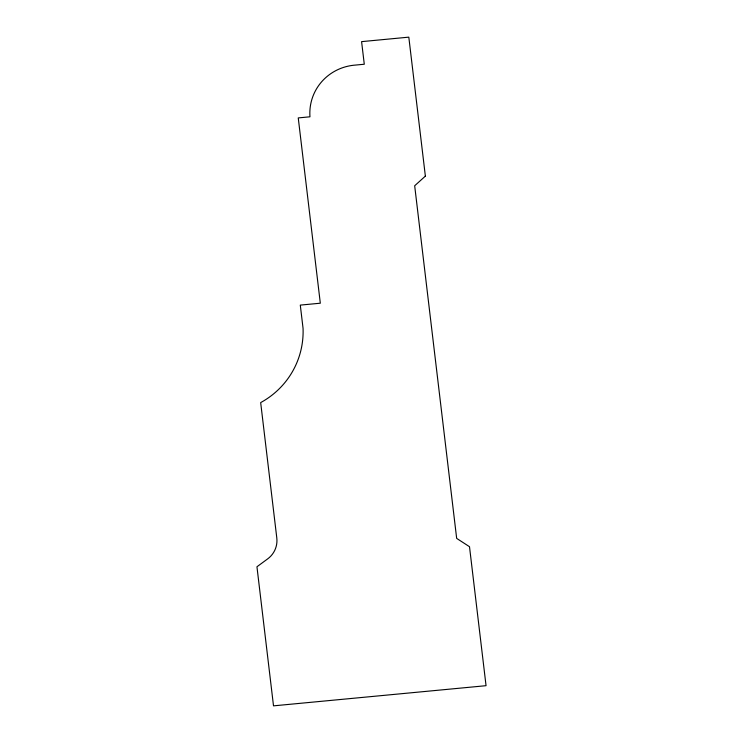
<?xml version="1.0" encoding="UTF-8"?>
<svg xmlns="http://www.w3.org/2000/svg" width="743" height="743" viewBox="0 0 743 743"><rect width="100%" height="100%" fill="white"/><g stroke="black" fill="none" stroke-linecap="round" stroke-linejoin="round"><path stroke-width="1.11" d="M425.368 176.119L414.678 185.769L456.666 538.387L469.502 546.709L486.052 685.687L273.508 705.85L256.948 566.77L267.703 558.857A23.869 23.182 21.3 0 0 276.795 537.913L260.672 402.595A85.092 82.64 21.3 0 0 303.051 328.313L300.293 305.104L320.317 303.209L298.249 117.914L309.961 116.8A50.598 49.131 21.3 0 1 355.637 65.059L364.284 64.242L361.59 41.636L408.817 37.15L425.368 176.119"/></g></svg>
